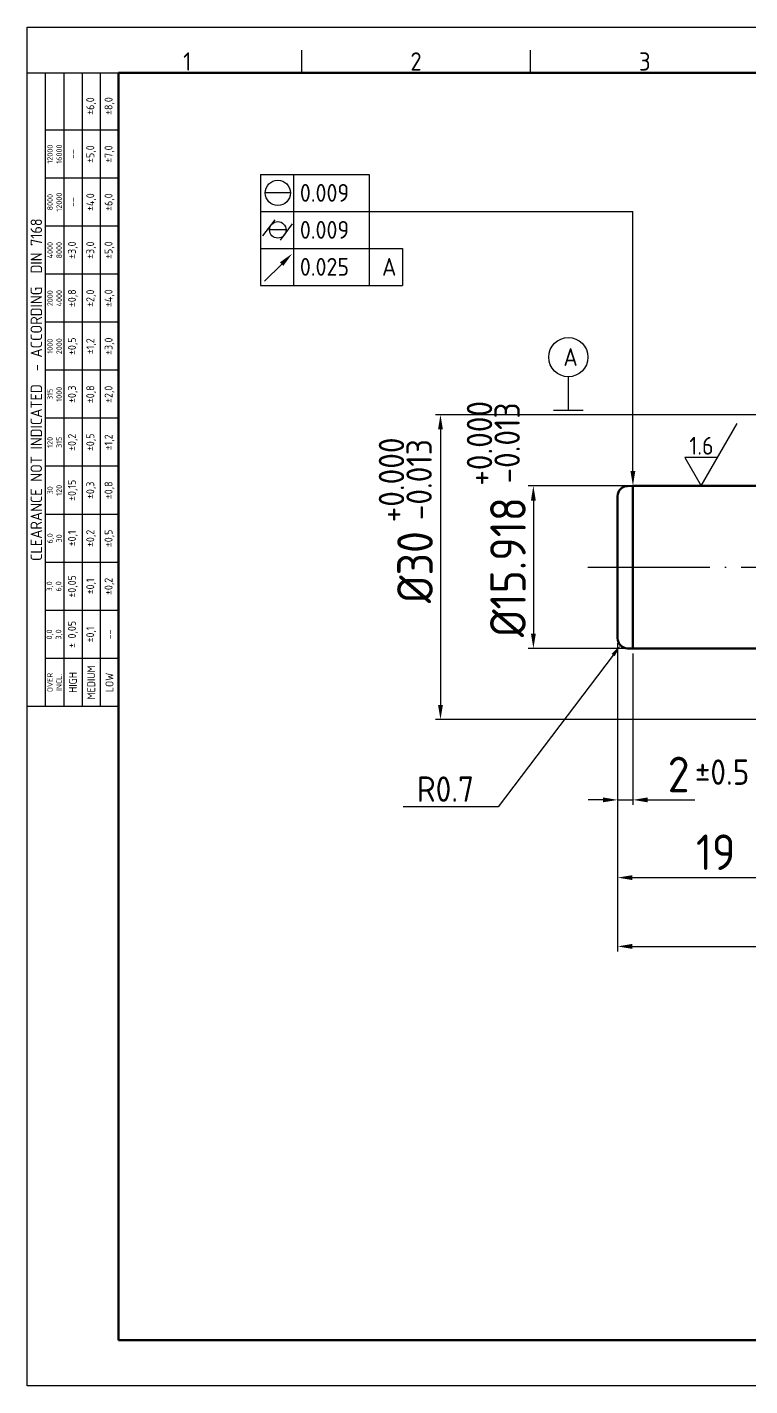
# Model space of a CAD drawing. Extents: x 8 to 197, y 6 to 139.
# Drawn here: x 8.4 to 79.5, y 5.6 to 139.3 of the extents above; entities that cross this region are included whole.
import ezdxf
from ezdxf import colors
from ezdxf.entities.mleader import LeaderData, LeaderLine
from ezdxf.enums import TextEntityAlignment as Align
from ezdxf.math import Vec2, Vec3

# ---------------------------------------------------------------- set-up
doc = ezdxf.new("R2010")
doc.units = 0
doc.header["$LTSCALE"] = 0.5
doc.linetypes.add('ACAD_ISO04W100', pattern=[30, 24, -3, 0, -3])
doc.layers.get('0').update_dxf_attribs({"linetype": 'CONTINUOUS'})
doc.layers.get('Defpoints').update_dxf_attribs({"linetype": 'CONTINUOUS'})
for name, color, linetype, lineweight in [('AM_0', 7, 'CONTINUOUS', 50), ('AM_5', 3, 'CONTINUOUS', 25), ('AM_7', 4, 'ACAD_ISO04W100', 25), ('AM_BOR', 7, 'CONTINUOUS', 50)]:
    doc.layers.add(name, color=color, linetype=linetype, lineweight=lineweight)
doc.styles.add('ACISOTS', font='isocp.shx', dxfattribs={"height": 1})
doc.styles.get("Standard").update_dxf_attribs({"font": 'ISOCP.SHX'})
doc.dimstyles.new('AM_ISO', dxfattribs={"dimtxt": 3.5, "dimasz": 2.5, "dimexe": 1, "dimexo": 1, "dimgap": 1.5, "dimtad": 1, "dimdsep": 46, "dimtxsty": 'Standard', "dimcen": 0, "dimclrd": 256, "dimclre": 256, "dimclrt": 2, "dimadec": 0, "dimazin": 2, "dimtp": 0.1, "dimtm": 0.1, "dimtfac": 0.71, "dimtdec": 3, "dimtmove": 0, "dimatfit": 3, "dimfxl": 1, "dimlwd": -1, "dimlwe": -1, "dimarcsym": 0})

# ---------------------------------------------------------------- blocks, each defined once
blk = doc.blocks.new('A3 ZTL')
for p, q in [((19.57, 280.82), (19.57, 9.78)), ((401.17, 280.82), (19.57, 280.82)), ((19.57, 9.78), (401.17, 9.78))]:
    blk.add_line(p, q)
at = {"layer": 'AM_BOR', "color": 135, "lineweight": 25}
for p, q in [((0, 0), (0, 290.61)), ((0, 290.61), (410.96, 290.61)), ((58.71, 280.82), (58.71, 285.71)), ((107.63, 280.82), (107.63, 285.71)), ((3.91, 145.3), (3.91, 280.82)), ((7.83, 280.82), (7.83, 145.3)), ((11.74, 280.82), (11.74, 145.3)), ((15.66, 145.3), (15.66, 280.82)), ((19.57, 268.59), (3.91, 268.59)), ((19.57, 258.32), (3.91, 258.32)), ((19.57, 248.04), (3.91, 248.04)), ((19.57, 237.77), (3.91, 237.77)), ((19.57, 227.5), (3.91, 227.5)), ((19.57, 217.22), (3.91, 217.22)), ((19.57, 206.95), (3.91, 206.95)), ((19.57, 196.67), (3.91, 196.67)), ((19.57, 186.4), (3.91, 186.4)), ((19.57, 176.13), (3.91, 176.13)), ((19.57, 165.85), (3.91, 165.85)), ((19.57, 155.58), (3.91, 155.58)), ((410.96, 0), (0, 0))]:
    blk.add_line(p, q, dxfattribs=at)
blk.add_lwpolyline([(19.57, 145.3), (0, 145.3), (0, 280.82), (19.57, 280.82)], close=True, dxfattribs=at)
at = {"layer": 'AM_BOR', "color": 135, "lineweight": 25, "style": 'ACISOTS'}
for s, p in [('1', (34.25, 283.27)), ('2', (83.17, 283.27)), ('3', (132.09, 283.27))]:
    blk.add_text(s, height=3.91, dxfattribs=at).set_placement(p, align=Align.MIDDLE)
at = {"layer": 'AM_BOR', "color": 135, "lineweight": 25, "attachment_point": 5, "rotation": 90}
for s, insert, char_height, width in [('±6,0', (13.7, 273.73), 1.712, 10.274), ('±8,0', (17.61, 273.73), 1.712, 10.274), ('12000\\P16000', (5.87, 263.45), 1.174, 10.274), ('±5,0', (13.7, 263.45), 1.712, 10.274), ('±7,0', (17.61, 263.45), 1.712, 10.274), ('--', (9.78, 263.45), 1.712, 10.274), ('8000\\P12000', (5.87, 253.18), 1.174, 10.274), ('--', (9.78, 253.18), 1.712, 10.274), ('±4,0', (13.7, 253.18), 1.712, 10.274), ('±6,0', (17.61, 253.18), 1.712, 10.274), ('{\\Fisocp.shx|c0;CLEARANCE NOT INDICATED  - ACCORDING  DIN 7168}', (1.96, 213.06), 2.4462, 135.5186), ('4000\\P8000', (5.87, 242.91), 1.174, 10.274), ('±3,0', (9.78, 242.91), 1.712, 10.274), ('±3,0', (13.7, 242.91), 1.712, 10.274), ('±5,0', (17.61, 242.91), 1.712, 10.274), ('2000\\P4000', (5.87, 232.63), 1.174, 10.274), ('±0,8', (9.78, 232.63), 1.712, 10.274), ('±2,0', (13.7, 232.63), 1.712, 10.274), ('±4,0', (17.61, 232.63), 1.712, 10.274), ('±0,5', (9.78, 222.36), 1.712, 10.274), ('±1,2', (13.7, 222.36), 1.712, 10.274), ('±3,0', (17.61, 222.36), 1.712, 10.274), ('1000\\P2000', (5.87, 222.36), 1.174, 10.274), ('315\\P1000', (5.87, 212.08), 1.174, 10.274), ('±0,3', (9.78, 212.08), 1.712, 10.274), ('±0,8', (13.7, 212.08), 1.712, 10.274), ('±2,0', (17.61, 212.08), 1.712, 10.274), ('±0,2', (9.78, 201.81), 1.712, 10.274), ('±0,5', (13.7, 201.81), 1.712, 10.274), ('120\\P315', (5.87, 201.81), 1.174, 10.274), ('±1,2', (17.61, 201.81), 1.712, 10.274), ('30\\P120', (5.87, 191.54), 1.174, 10.274), ('±0,15', (9.78, 191.54), 1.712, 10.274), ('±0,3', (13.7, 191.54), 1.712, 10.274), ('±0,8', (17.61, 191.54), 1.712, 10.274), ('6,0\\P30', (5.87, 181.26), 1.174, 10.274), ('±0,1', (9.78, 181.26), 1.712, 10.274), ('±0,2', (13.7, 181.26), 1.712, 10.274), ('±0,5', (17.61, 181.26), 1.712, 10.274), ('3,0\\P6,0', (5.87, 170.99), 1.174, 10.274), ('±0,05', (9.78, 170.99), 1.712, 10.274), ('±0,1', (13.7, 170.99), 1.712, 10.274), ('±0,2', (17.61, 170.99), 1.712, 10.274), ('± 0,05', (9.78, 160.71), 1.712, 10.274), ('0,0\\P3,0', (5.87, 160.71), 1.174, 10.274), ('\\pt4.69206;±0,1', (13.7, 160.71), 1.7123, 10.274), ('--', (17.61, 160.71), 1.712, 10.274), ('{\\Fisocp.shx|c0;OVER\\PINCL.}', (5.87, 150.44), 1.1742, 10.274), ('HIGH', (9.78, 150.44), 1.712, 10.274), ('MEDIUM', (13.7, 150.44), 1.712, 10.274), ('LOW', (17.61, 150.44), 1.712, 10.274)]:
    blk.add_mtext(s, dxfattribs=dict(at, insert=insert, char_height=char_height, width=width))
blk = doc.blocks.new('*D32')
at = {"layer": 'AM_5', "transparency": 16777216}
for p, q in [((87.07, 101.19), (48.54, 101.19)), ((49.04, 99.74), (49.04, 72.64)), ((87.07, 71.19), (48.54, 71.19))]:
    blk.add_line(p, q, dxfattribs=at)
at = {"layer": 'AM_5', "lineweight": 25, "transparency": 16777216}
for points in [[(48.8, 99.74), (49.28, 99.74), (49.04, 101.19)], [(48.8, 72.64), (49.28, 72.64), (49.04, 71.19)]]:
    blk.add_solid(points, dxfattribs=at)
at = {"layer": 'Defpoints', "color": 0, "lineweight": 25, "transparency": 16777216}
for p in [(87.57, 101.19), (49.04, 71.19), (87.57, 71.19)]:
    blk.add_point(p, dxfattribs=at)
at = {"layer": 'AM_5', "lineweight": 25, "transparency": 16777216, "insert": (46.54, 86.19), "char_height": 3.5, "attachment_point": 5, "rotation": 90}
blk.add_mtext('%%C30', dxfattribs=at)
blk = doc.blocks.new('*D38')
at = {"layer": 'AM_5', "transparency": 16777216}
for p, q in [((66.47, 78.7), (66.47, 62.79)), ((67.97, 77.69), (67.97, 62.79)), ((65.02, 63.29), (63.57, 63.29)), ((66.47, 63.29), (67.97, 63.29)), ((69.42, 63.29), (74.07, 63.29))]:
    blk.add_line(p, q, dxfattribs=at)
at = {"layer": 'AM_5', "lineweight": 25, "transparency": 16777216}
for points in [[(65.02, 63.53), (65.02, 63.05), (66.47, 63.29)], [(69.42, 63.53), (69.42, 63.05), (67.97, 63.29)]]:
    blk.add_solid(points, dxfattribs=at)
at = {"layer": 'Defpoints', "color": 0, "lineweight": 25, "transparency": 16777216}
for p in [(66.47, 79.2), (67.97, 78.19), (67.97, 63.29)]:
    blk.add_point(p, dxfattribs=at)
at = {"layer": 'AM_5', "lineweight": 25, "transparency": 16777216, "insert": (72.47, 65.79), "char_height": 3.5, "attachment_point": 5}
blk.add_mtext('2', dxfattribs=at)
blk = doc.blocks.new('*D44')
at = {"layer": 'AM_5', "transparency": 16777216}
for p, q in [((67.47, 94.19), (57.68, 94.19)), ((58.18, 92.74), (58.18, 79.64)), ((67.47, 78.19), (57.68, 78.19))]:
    blk.add_line(p, q, dxfattribs=at)
at = {"layer": 'AM_5', "lineweight": 25, "transparency": 16777216}
for points in [[(57.94, 92.74), (58.42, 92.74), (58.18, 94.19)], [(57.94, 79.64), (58.42, 79.64), (58.18, 78.19)]]:
    blk.add_solid(points, dxfattribs=at)
at = {"layer": 'Defpoints', "color": 0, "lineweight": 25, "transparency": 16777216}
for p in [(67.97, 94.19), (58.18, 78.19), (67.97, 78.19)]:
    blk.add_point(p, dxfattribs=at)
at = {"layer": 'AM_5', "lineweight": 25, "transparency": 16777216, "insert": (55.68, 86.19), "char_height": 3.5, "attachment_point": 5, "rotation": 90}
blk.add_mtext('%%C15.918', dxfattribs=at)
blk = doc.blocks.new('*D45')
at = {"layer": 'AM_5', "transparency": 16777216}
for p, q in [((66.47, 78.7), (66.47, 55.14)), ((85.77, 71.09), (85.77, 55.14)), ((67.92, 55.64), (84.32, 55.64))]:
    blk.add_line(p, q, dxfattribs=at)
at = {"layer": 'AM_5', "lineweight": 25, "transparency": 16777216}
for points in [[(67.92, 55.88), (67.92, 55.4), (66.47, 55.64)], [(84.32, 55.88), (84.32, 55.4), (85.77, 55.64)]]:
    blk.add_solid(points, dxfattribs=at)
at = {"layer": 'Defpoints', "color": 0, "lineweight": 25, "transparency": 16777216}
for p in [(66.47, 79.2), (85.77, 71.59), (85.77, 55.64)]:
    blk.add_point(p, dxfattribs=at)
at = {"layer": 'AM_5', "lineweight": 25, "transparency": 16777216, "insert": (76.12, 58.14), "char_height": 3.5, "attachment_point": 5}
blk.add_mtext('19', dxfattribs=at)
blk = doc.blocks.new('*D51')
at = {"layer": 'AM_5', "transparency": 16777216}
for p, q in [((66.47, 55.14), (66.47, 48.37)), ((155.27, 55.14), (155.27, 48.37)), ((67.92, 48.87), (153.82, 48.87))]:
    blk.add_line(p, q, dxfattribs=at)
at = {"layer": 'AM_5', "lineweight": 25, "transparency": 16777216}
for points in [[(67.92, 49.12), (67.92, 48.63), (66.47, 48.87)], [(153.82, 49.12), (153.82, 48.63), (155.27, 48.87)]]:
    blk.add_solid(points, dxfattribs=at)
at = {"layer": 'Defpoints', "color": 0, "lineweight": 25, "transparency": 16777216}
for p in [(66.47, 55.64), (155.27, 55.64), (155.27, 48.87)]:
    blk.add_point(p, dxfattribs=at)
at = {"layer": 'AM_5', "lineweight": 25, "transparency": 16777216, "insert": (110.87, 51.37), "char_height": 3.5, "attachment_point": 5}
blk.add_mtext('104.1', dxfattribs=at)

msp = doc.modelspace()

# ---------------------------------------------------------------- linework, layer by layer
at = {"layer": 'AM_0'}
for p, q in [((67.97, 94.19), (67.44, 94.17)), ((67.97, 94.19), (111.57, 94.19)), ((67.97, 94.19), (67.97, 78.19)), ((66.47, 79.2), (66.47, 93.17)), ((67.97, 78.19), (67.44, 78.2)), ((85.77, 78.19), (67.97, 78.19))]:
    msp.add_line(p, q, dxfattribs=at)
for centre, start, end in [((67.47, 93.17), 91.5, 180), ((67.47, 79.2), 180, 268.5)]:
    msp.add_arc(centre, 1, start, end, dxfattribs=at)
at = {"layer": 'AM_5', "lineweight": 25}
for p, q in [((31.34, 124.83), (31.33, 113.91)), ((31.34, 124.83), (42.03, 124.83)), ((34.63, 113.91), (34.63, 124.83)), ((42.03, 124.83), (42.03, 121.19)), ((34.28, 123.01), (31.81, 123.01)), ((31.34, 121.19), (67.97, 121.19)), ((31.34, 121.19), (42.03, 121.19)), ((31.58, 118.79), (32.79, 120.36)), ((42.03, 121.19), (42.03, 113.91)), ((33.78, 119.37), (32.3, 119.37)), ((33.3, 118.37), (34.49, 119.96)), ((31.34, 117.55), (45.31, 117.55)), ((45.31, 117.55), (45.31, 113.91)), ((31.34, 113.91), (45.31, 113.91)), ((61.62, 101.63), (61.62, 104.93)), ((60.16, 101.63), (63.08, 101.63)), ((74.7, 94.19), (78.23, 100.31)), ((76.3, 96.97), (73.09, 96.97)), ((73.09, 96.97), (74.7, 94.19))]:
    msp.add_line(p, q, dxfattribs=at)
at = {"layer": 'AM_5'}
for p, q in [((67.97, 95.64), (67.97, 121.19)), ((33.42, 116.01), (31.74, 114.32))]:
    msp.add_line(p, q, dxfattribs=at)
at = {"layer": 'AM_5', "lineweight": 25}
for centre, radius in [((33.04, 123.01), 1.24), ((33.04, 119.37), 0.812), ((61.62, 106.85), 1.93)]:
    msp.add_circle(centre, radius, dxfattribs=at)
for points in [[(33.25, 116.18), (33.59, 115.84), (34.45, 117.03)], [(67.73, 95.64), (68.21, 95.64), (67.97, 94.19)]]:
    msp.add_solid(points, dxfattribs=at)
at = {"layer": 'AM_7'}
msp.add_line((63.53, 86.19), (157.28, 86.19), dxfattribs=at)

# ---------------------------------------------------------------- block references
at = {"layer": 'AM_0', "lineweight": 0, "xscale": 0.46, "yscale": 0.46, "zscale": 0.46}
msp.add_blockref('A3 ZTL', (8.38, 5.64), dxfattribs=at)

# ---------------------------------------------------------------- texts
at = {"layer": 'AM_5', "attachment_point": 1}
for s, insert, char_height in [('0.009', (35.21, 123.89), 1.75), ('0.009', (35.21, 120.25), 1.75), ('0.025', (35.21, 116.61), 1.75), ('A', (43.29, 116.61), 1.75), ('A', (61.13, 107.74), 1.75), ('1.6', (73.52, 99.01), 1.75), ('%%P0.5', (74.06, 67.27), 2.5)]:
    msp.add_mtext_dynamic_manual_height_columns(s, width=5.4883, gutter_width=10, heights=[0], dxfattribs=dict(at, insert=insert, char_height=char_height))
at = {"layer": 'AM_5', "char_height": 2.5, "attachment_point": 1, "rotation": 90}
for s, insert in [('+0.000', (51.63, 94.2)), ('-0.013', (54.35, 94.42)), ('+0.000', (42.97, 90.6)), ('-0.013', (45.69, 90.81))]:
    msp.add_mtext_dynamic_manual_height_columns(s, width=5.4883, gutter_width=10, heights=[0], dxfattribs=dict(at, insert=insert))

# ---------------------------------------------------------------- dimensions: what is measured, and where the dimension line sits
at = {"layer": 'AM_5', "lineweight": 25}
for base, p1, p2, text, picture, middle in [((49.04, 71.19), (87.57, 101.19), (87.57, 71.19), '%%C30', '*D32', (46.54, 86.19)), ((58.18, 78.19), (67.97, 94.19), (67.97, 78.19), '%%C15.918', '*D44', (55.68, 86.19))]:
    dim = msp.add_linear_dim(base=base, p1=p1, p2=p2, angle=90, text=text, dimstyle='AM_ISO', override={"dimscale": 0.5, "dimtxt": 7, "dimasz": 2.9, "dimdec": 0, "dimlfac": 0.4, "dimclrt": 256, "dimadec": 2, "dimtp": 0, "dimtm": 0.3, "dimtdec": 0}, dxfattribs=at)
    dim.commit()
    dim.dimension.update_dxf_attribs({"geometry": picture, "text_midpoint": middle})
for base, p1, p2, text, picture, middle in [((67.97, 63.29), (66.47, 79.2), (67.97, 78.19), '2', '*D38', (72.47, 65.79)), ((85.77, 55.64), (66.47, 79.2), (85.77, 71.59), '19', '*D45', (76.12, 58.14)), ((155.27, 48.87), (66.47, 55.64), (155.27, 55.64), '104.1', '*D51', (110.87, 51.37))]:
    dim = msp.add_linear_dim(base=base, p1=p1, p2=p2, text=text, dimstyle='AM_ISO', override={"dimscale": 0.5, "dimtxt": 7, "dimasz": 2.9, "dimdec": 0, "dimlfac": 0.4, "dimclrt": 256, "dimadec": 2, "dimtp": 0, "dimtm": 0.3, "dimtdec": 0}, dxfattribs=at)
    dim.commit()
    dim.dimension.update_dxf_attribs({"geometry": picture, "text_midpoint": middle})

# ---------------------------------------------------------------- leaders
ml = msp.add_multileader_mtext('Standard', dxfattribs=at)
ml.set_content('R0.7', color=256)
ml.set_leader_properties()
ml.build(insert=Vec2(0, 0))
ml.multileader.update_dxf_attribs({"text_right_attachment_type": 6, "dogleg_length": 0.36, "arrow_head_size": 1.2})
ctx = ml.context
ctx.base_point, ctx.char_height, ctx.arrow_head_size, ctx.plane_origin = Vec3(44.84, 64.35), 2.5, 1.2, Vec3(66.75, 78.5)
ctx.right_attachment, ctx.text_align_type = 6, 2
notes = []
notes.append((ctx, [(0, (1, 1, 0), (54.7, 62.6), (-1, 0), 0.36, [(0, [(66.75, 78.5)], 0, [])])]))
ctx.mtext.insert, ctx.mtext.alignment, ctx.mtext.flow_direction = Vec3(52.34, 65.6), 3, 5
for ctx, leaders in notes:
    for number, flags, end, landing, length, lines in leaders:
        leader = LeaderData()
        leader.index, (leader.has_last_leader_line, leader.has_dogleg_vector, leader.attachment_direction) = number, flags
        leader.last_leader_point, leader.dogleg_vector, leader.dogleg_length = Vec3(end), Vec3(landing), length
        for number, points, colour, breaks in lines:
            line = LeaderLine()
            line.index, line.vertices, line.color, line.breaks = number, Vec3.list(points), colors.encode_raw_color(colour), breaks
            leader.lines.append(line)
        ctx.leaders.append(leader)

doc.saveas('drawing.dxf')
